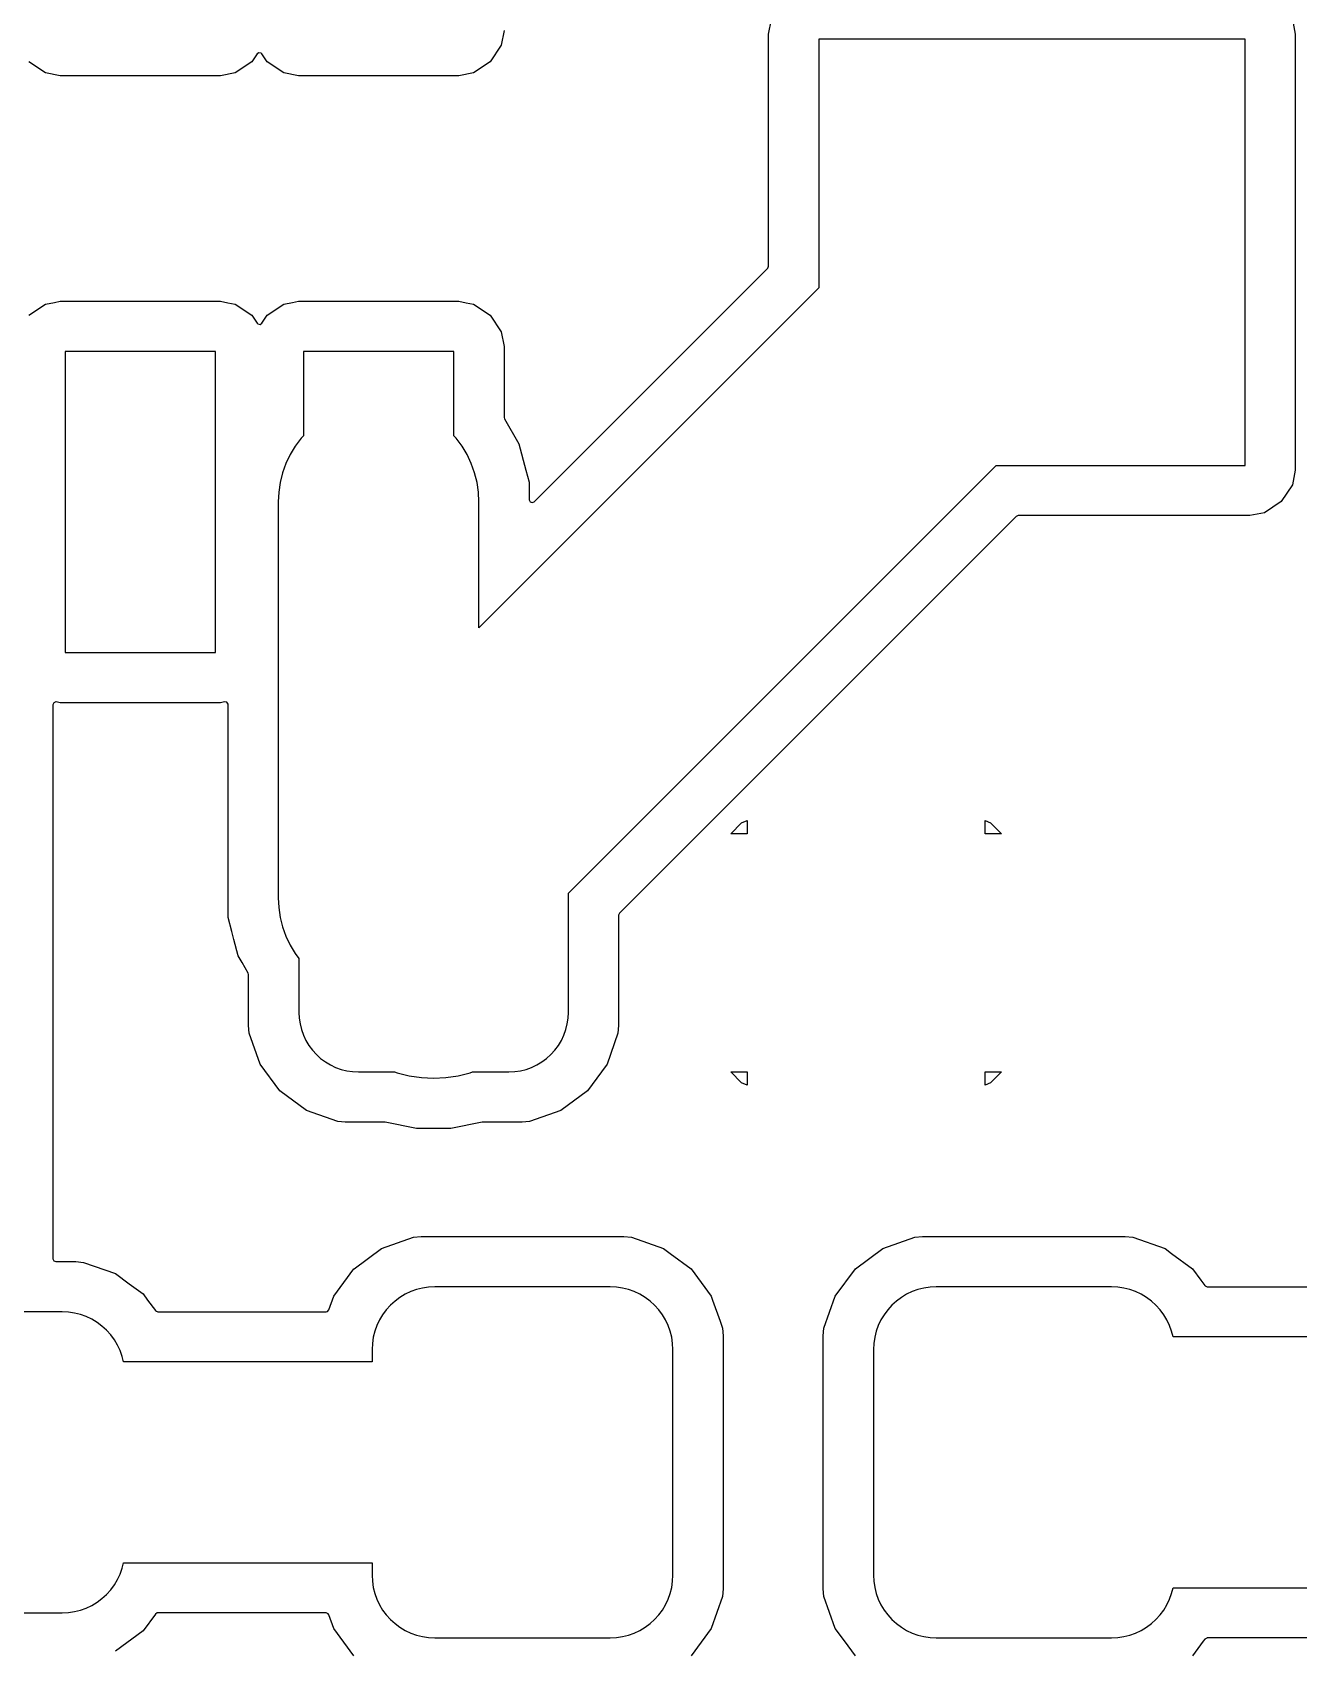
# Model space of a CAD drawing. Header units: metres. Extents: x 44.9 to 117.2, y -105.5 to -49.4.
# Drawn here: x 56.21 to 61.26, y -88.63 to -82.18 of the extents above; entities that cross this region are included whole.
import ezdxf

# ---------------------------------------------------------------- set-up
doc = ezdxf.new("R2010")
doc.units = ezdxf.units.M

msp = doc.modelspace()

# ---------------------------------------------------------------- linework, layer by layer
for points in [[(56.1974, -83.3094), (56.2638, -83.2651), (56.2638, -83.2651), (56.2638, -83.2651), (56.2638, -83.2651), (56.2638, -83.2651), (56.2638, -83.2651), (56.2638, -83.2651), (56.2638, -83.2651), (56.2638, -83.2651), (56.2638, -83.2651), (56.2638, -83.2651), (56.2638, -83.2651), (56.299, -83.2581), (56.3223, -83.2535), (56.3223, -83.2535), (56.3223, -83.2535), (56.3223, -83.2535), (56.3223, -83.2535), (56.3223, -83.2535), (56.9617, -83.2535), (56.9617, -83.2535), (56.9617, -83.2535), (56.9617, -83.2535), (56.9617, -83.2535), (56.9617, -83.2535), (56.9908, -83.2593), (57.0202, -83.2651), (57.0202, -83.2651), (57.0202, -83.2651), (57.0202, -83.2651), (57.0202, -83.2651), (57.0202, -83.2651), (57.0202, -83.2651), (57.0202, -83.2651), (57.0202, -83.2651), (57.0202, -83.2651), (57.0202, -83.2651), (57.0202, -83.2651), (57.0202, -83.2651), (57.0202, -83.2651), (57.0202, -83.2651), (57.0202, -83.2651), (57.0202, -83.2651), (57.0202, -83.2651), (57.0202, -83.2651), (57.0202, -83.2651), (57.0202, -83.2651), (57.0202, -83.2651), (57.0202, -83.2651), (57.0202, -83.2651), (57.0202, -83.2651), (57.0202, -83.2651), (57.0202, -83.2651), (57.0202, -83.2651), (57.0202, -83.2651), (57.0202, -83.2651), (57.0202, -83.2651), (57.0202, -83.2651), (57.0202, -83.2651), (57.0202, -83.2651), (57.0202, -83.2651), (57.0202, -83.2651), (57.0202, -83.2651), (57.0202, -83.2651), (57.0202, -83.2651), (57.0202, -83.2651), (57.0202, -83.2651), (57.0202, -83.2651), (57.0202, -83.2651), (57.0202, -83.2651), (57.0202, -83.2651), (57.0202, -83.2651), (57.0202, -83.2651), (57.0202, -83.2651), (57.0202, -83.2651), (57.0202, -83.2651), (57.0202, -83.2651), (57.0202, -83.2651), (57.0202, -83.2651), (57.0202, -83.2651), (57.0202, -83.2651), (57.0202, -83.2651), (57.0202, -83.2651), (57.0202, -83.2651), (57.0202, -83.2651), (57.0202, -83.2651), (57.0202, -83.2651), (57.0202, -83.2651), (57.0202, -83.2651), (57.0202, -83.2651), (57.0202, -83.2651), (57.0202, -83.2651), (57.0202, -83.2651), (57.0202, -83.2651), (57.0202, -83.2651), (57.0202, -83.2651), (57.0202, -83.2651), (57.0866, -83.3094), (57.0866, -83.3094), (57.0866, -83.3094), (57.0866, -83.3094), (57.0866, -83.3094), (57.0866, -83.3094), (57.0866, -83.3094), (57.0866, -83.3094), (57.0866, -83.3094), (57.0866, -83.3094), (57.0866, -83.3094), (57.0866, -83.3094), (57.1074, -83.3407), (57.1106, -83.3439), (57.1192, -83.3456), (57.1266, -83.3407), (57.1474, -83.3094), (57.1474, -83.3094), (57.1474, -83.3094), (57.1474, -83.3094), (57.1474, -83.3094), (57.1474, -83.3094), (57.1474, -83.3094), (57.1474, -83.3094), (57.1474, -83.3094), (57.1474, -83.3094), (57.1474, -83.3094), (57.1474, -83.3094), (57.2138, -83.2651), (57.2138, -83.2651), (57.2138, -83.2651), (57.2138, -83.2651), (57.2138, -83.2651), (57.2138, -83.2651), (57.2138, -83.2651), (57.2138, -83.2651), (57.2138, -83.2651), (57.2138, -83.2651), (57.2138, -83.2651), (57.2138, -83.2651), (57.249, -83.2581), (57.2723, -83.2535), (57.2723, -83.2535), (57.2723, -83.2535), (57.2723, -83.2535), (57.2723, -83.2535), (57.2723, -83.2535), (57.9117, -83.2535), (57.9117, -83.2535), (57.9117, -83.2535), (57.9117, -83.2535), (57.9117, -83.2535), (57.9117, -83.2535), (57.9408, -83.2593), (57.9702, -83.2651), (57.9702, -83.2651), (57.9702, -83.2651), (57.9702, -83.2651), (57.9702, -83.2651), (57.9702, -83.2651), (57.9702, -83.2651), (57.9702, -83.2651), (57.9702, -83.2651), (57.9702, -83.2651), (57.9702, -83.2651), (57.9702, -83.2651), (57.9702, -83.2651), (57.9702, -83.2651), (57.9702, -83.2651), (57.9702, -83.2651), (57.9702, -83.2651), (57.9702, -83.2651), (57.9702, -83.2651), (57.9702, -83.2651), (57.9702, -83.2651), (57.9702, -83.2651), (57.9702, -83.2651), (57.9702, -83.2651), (57.9702, -83.2651), (57.9702, -83.2651), (57.9702, -83.2651), (57.9702, -83.2651), (57.9702, -83.2651), (57.9702, -83.2651), (57.9702, -83.2651), (57.9702, -83.2651), (57.9702, -83.2651), (57.9702, -83.2651), (57.9702, -83.2651), (57.9702, -83.2651), (57.9702, -83.2651), (57.9702, -83.2651), (57.9702, -83.2651), (57.9702, -83.2651), (57.9702, -83.2651), (57.9702, -83.2651), (57.9702, -83.2651), (57.9702, -83.2651), (57.9702, -83.2651), (57.9702, -83.2651), (57.9702, -83.2651), (57.9702, -83.2651), (57.9702, -83.2651), (57.9702, -83.2651), (57.9702, -83.2651), (57.9702, -83.2651), (57.9702, -83.2651), (57.9702, -83.2651), (57.9702, -83.2651), (57.9702, -83.2651), (57.9702, -83.2651), (57.9702, -83.2651), (57.9702, -83.2651), (57.9702, -83.2651), (57.9702, -83.2651), (57.9702, -83.2651), (57.9702, -83.2651), (57.9702, -83.2651), (57.9702, -83.2651), (57.9702, -83.2651), (57.9702, -83.2651), (57.9702, -83.2651), (57.9702, -83.2651), (57.9702, -83.2651), (57.9702, -83.2651), (58.0366, -83.3094), (58.0366, -83.3094), (58.0366, -83.3094), (58.0366, -83.3094), (58.0366, -83.3094), (58.0366, -83.3094), (58.0366, -83.3094), (58.0366, -83.3094), (58.0366, -83.3094), (58.0366, -83.3094), (58.0366, -83.3094), (58.0366, -83.3094), (58.0809, -83.3758), (58.0809, -83.3758), (58.0809, -83.3758), (58.0809, -83.3758), (58.0809, -83.3758), (58.0809, -83.3758), (58.0809, -83.3758), (58.0809, -83.3758), (58.0809, -83.3758), (58.0809, -83.3758), (58.0925, -83.4343), (58.0925, -83.4343), (58.0925, -83.4343), (58.0925, -83.4343), (58.0925, -83.4343), (58.0925, -83.4343), (58.0925, -83.7168), (58.094, -83.7226), (58.1516, -83.8222), (58.1516, -83.8222), (58.1516, -83.8222), (58.1516, -83.8222), (58.1516, -83.8222), (58.1516, -83.8222), (58.1516, -83.8222), (58.1516, -83.8222), (58.1799, -83.9277), (58.1925, -83.9749), (58.1925, -83.9749), (58.1925, -83.9749), (58.1925, -83.9749), (58.1925, -83.9749), (58.1925, -83.9749), (58.1925, -83.9749), (58.1925, -83.9749), (58.1925, -84.0451), (58.1959, -84.0532), (58.204, -84.0566), (58.2121, -84.0532), (59.1441, -83.1212), (59.1475, -83.1131), (59.1475, -82.1883), (59.1475, -82.1883), (59.1475, -82.1883), (59.1475, -82.1883), (59.1475, -82.1883), (59.1475, -82.1883), (59.1591, -82.1298)], [(58.0925, -82.1737), (58.0809, -82.2322), (58.0809, -82.2322), (58.0809, -82.2322), (58.0809, -82.2322), (58.0809, -82.2322), (58.0809, -82.2322), (58.0809, -82.2322), (58.0809, -82.2322), (58.0809, -82.2322), (58.0809, -82.2322), (58.0366, -82.2986), (58.0366, -82.2986), (58.0366, -82.2986), (58.0366, -82.2986), (58.0366, -82.2986), (58.0366, -82.2986), (58.0366, -82.2986), (58.0366, -82.2986), (58.0366, -82.2986), (58.0366, -82.2986), (57.9702, -82.3429), (57.9702, -82.3429), (57.9702, -82.3429), (57.9702, -82.3429), (57.9702, -82.3429), (57.9702, -82.3429), (57.9702, -82.3429), (57.9702, -82.3429), (57.9702, -82.3429), (57.9702, -82.3429), (57.9117, -82.3545), (57.9117, -82.3545), (57.9117, -82.3545), (57.9117, -82.3545), (57.9117, -82.3545), (57.9117, -82.3545), (57.2723, -82.3545), (57.2723, -82.3545), (57.2723, -82.3545), (57.2723, -82.3545), (57.2723, -82.3545), (57.2723, -82.3545), (57.2138, -82.3429), (57.2138, -82.3429), (57.2138, -82.3429), (57.2138, -82.3429), (57.2138, -82.3429), (57.2138, -82.3429), (57.2138, -82.3429), (57.2138, -82.3429), (57.2138, -82.3429), (57.2138, -82.3429), (57.1474, -82.2986), (57.1474, -82.2986), (57.1474, -82.2986), (57.1474, -82.2986), (57.1474, -82.2986), (57.1474, -82.2986), (57.1474, -82.2986), (57.1474, -82.2986), (57.1474, -82.2986), (57.1474, -82.2986), (57.1474, -82.2986), (57.1474, -82.2986), (57.1319, -82.2753), (57.1266, -82.2673), (57.1234, -82.2641), (57.1148, -82.2624), (57.1074, -82.2673), (57.0866, -82.2986), (57.0866, -82.2986), (57.0866, -82.2986), (57.0866, -82.2986), (57.0866, -82.2986), (57.0866, -82.2986), (57.0866, -82.2986), (57.0866, -82.2986), (57.0866, -82.2986), (57.0866, -82.2986), (57.0202, -82.3429), (57.0202, -82.3429), (57.0202, -82.3429), (57.0202, -82.3429), (57.0202, -82.3429), (57.0202, -82.3429), (57.0202, -82.3429), (57.0202, -82.3429), (57.0202, -82.3429), (57.0202, -82.3429), (56.9617, -82.3545), (56.9617, -82.3545), (56.9617, -82.3545), (56.9617, -82.3545), (56.9617, -82.3545), (56.9617, -82.3545), (56.3223, -82.3545), (56.3223, -82.3545), (56.3223, -82.3545), (56.3223, -82.3545), (56.3223, -82.3545), (56.3223, -82.3545), (56.2638, -82.3429), (56.2638, -82.3429), (56.2638, -82.3429), (56.2638, -82.3429), (56.2638, -82.3429), (56.2638, -82.3429), (56.2638, -82.3429), (56.2638, -82.3429), (56.2638, -82.3429), (56.2638, -82.3429), (56.1974, -82.2986)], [(61.2369, -82.1298), (61.2485, -82.1883), (61.2485, -82.1883), (61.2485, -82.1883), (61.2485, -82.1883), (61.2485, -82.1883), (61.2485, -82.1883), (61.2485, -83.9277), (61.2485, -83.9277), (61.2485, -83.9277), (61.2485, -83.9277), (61.2485, -83.9277), (61.2485, -83.9277), (61.2369, -83.9862), (61.2369, -83.9862), (61.2369, -83.9862), (61.2369, -83.9862), (61.2369, -83.9862), (61.2369, -83.9862), (61.2369, -83.9862), (61.2369, -83.9862), (61.2369, -83.9862), (61.2369, -83.9862), (61.1926, -84.0526), (61.1926, -84.0526), (61.1926, -84.0526), (61.1926, -84.0526), (61.1926, -84.0526), (61.1926, -84.0526), (61.1926, -84.0526), (61.1926, -84.0526), (61.1926, -84.0526), (61.1926, -84.0526), (61.1262, -84.0969), (61.1262, -84.0969), (61.1262, -84.0969), (61.1262, -84.0969), (61.1262, -84.0969), (61.1262, -84.0969), (61.1262, -84.0969), (61.1262, -84.0969), (61.1262, -84.0969), (61.1262, -84.0969), (61.0677, -84.1085), (61.0677, -84.1085), (61.0677, -84.1085), (61.0677, -84.1085), (61.0677, -84.1085), (61.0677, -84.1085), (60.1429, -84.1085), (60.1348, -84.1119), (58.8697, -85.377), (58.5529, -85.6938), (58.5495, -85.7019), (58.5495, -86.1423), (58.5495, -86.1423), (58.5495, -86.1423), (58.5495, -86.1423), (58.5467, -86.1718), (58.5467, -86.1718), (58.5467, -86.1718), (58.5467, -86.1718), (58.5467, -86.1718), (58.5467, -86.1718), (58.5031, -86.2965), (58.5031, -86.2965), (58.5031, -86.2965), (58.5031, -86.2965), (58.5031, -86.2965), (58.5031, -86.2965), (58.5031, -86.2965), (58.5031, -86.2965), (58.4806, -86.327), (58.4247, -86.4027), (58.4247, -86.4027), (58.4247, -86.4027), (58.4247, -86.4027), (58.4247, -86.4027), (58.4247, -86.4027), (58.4247, -86.4027), (58.4247, -86.4027), (58.3185, -86.4811), (58.3185, -86.4811), (58.3185, -86.4811), (58.3185, -86.4811), (58.3185, -86.4811), (58.3185, -86.4811), (58.3185, -86.4811), (58.3185, -86.4811), (58.1938, -86.5247), (58.1938, -86.5247), (58.1938, -86.5247), (58.1938, -86.5247), (58.1938, -86.5247), (58.1938, -86.5247), (58.1643, -86.5275), (58.1643, -86.5275), (58.1643, -86.5275), (58.1643, -86.5275), (58.0073, -86.5275), (58.0051, -86.5277), (57.8805, -86.5525), (57.8805, -86.5525), (57.8805, -86.5525), (57.8805, -86.5525), (57.8805, -86.5525), (57.8805, -86.5525), (57.7425, -86.5525), (57.7425, -86.5525), (57.7425, -86.5525), (57.7425, -86.5525), (57.7425, -86.5525), (57.7425, -86.5525), (57.6179, -86.5277), (57.6157, -86.5275), (57.4587, -86.5275), (57.4587, -86.5275), (57.4587, -86.5275), (57.4587, -86.5275), (57.4292, -86.5247), (57.4292, -86.5247), (57.4292, -86.5247), (57.4292, -86.5247), (57.4292, -86.5247), (57.4292, -86.5247), (57.3045, -86.4811), (57.3045, -86.4811), (57.3045, -86.4811), (57.3045, -86.4811), (57.3045, -86.4811), (57.3045, -86.4811), (57.3045, -86.4811), (57.3045, -86.4811), (57.1983, -86.4027), (57.1983, -86.4027), (57.1983, -86.4027), (57.1983, -86.4027), (57.1983, -86.4027), (57.1983, -86.4027), (57.1983, -86.4027), (57.1983, -86.4027), (57.1199, -86.2965), (57.1199, -86.2965), (57.1199, -86.2965), (57.1199, -86.2965), (57.1199, -86.2965), (57.1199, -86.2965), (57.1199, -86.2965), (57.1199, -86.2965), (57.0763, -86.1718), (57.0763, -86.1718), (57.0763, -86.1718), (57.0763, -86.1718), (57.0763, -86.1718), (57.0763, -86.1718), (57.0735, -86.1423), (57.0735, -86.1423), (57.0735, -86.1423), (57.0735, -86.1423), (57.0735, -85.9385), (57.072, -85.9328), (57.0479, -85.891), (57.0324, -85.8643), (57.0324, -85.8643), (57.0324, -85.8643), (57.0324, -85.8643), (57.0324, -85.8643), (57.0324, -85.8643), (57.0324, -85.8643), (57.0324, -85.8643), (57.0149, -85.799), (57.0065, -85.7675), (56.9915, -85.7116), (56.9915, -85.7116), (56.9915, -85.7116), (56.9915, -85.7116), (56.9915, -85.7116), (56.9915, -85.7116), (56.9915, -85.7116), (56.9915, -85.7116), (56.9915, -85.5527), (56.9915, -85.5527), (56.9915, -85.5527), (56.9915, -85.5527), (56.9915, -85.5527), (56.9915, -84.8626), (56.9913, -84.8604), (56.9864, -84.853), (56.9778, -84.8513), (56.9617, -84.8545), (56.9617, -84.8545), (56.9617, -84.8545), (56.9617, -84.8545), (56.9617, -84.8545), (56.9617, -84.8545), (56.3223, -84.8545), (56.3223, -84.8545), (56.3223, -84.8545), (56.3223, -84.8545), (56.3223, -84.8545), (56.3223, -84.8545), (56.3062, -84.8513), (56.304, -84.8511), (56.2959, -84.8545), (56.2925, -84.8626), (56.2925, -87.072), (56.2959, -87.0801), (56.304, -87.0835), (56.3843, -87.0835), (56.3843, -87.0835), (56.3843, -87.0835), (56.3843, -87.0835), (56.4147, -87.0864), (56.4147, -87.0864), (56.4147, -87.0864), (56.4147, -87.0864), (56.4147, -87.0864), (56.4147, -87.0864), (56.5429, -87.1312), (56.5429, -87.1312), (56.5429, -87.1312), (56.5429, -87.1312), (56.5429, -87.1312), (56.5429, -87.1312), (56.5429, -87.1312), (56.5429, -87.1312), (56.5429, -87.1312), (56.5429, -87.1312), (56.5429, -87.1312), (56.5429, -87.1312), (56.5429, -87.1312), (56.5975, -87.1715), (56.6522, -87.2118), (56.6522, -87.2118), (56.6522, -87.2118), (56.6522, -87.2118), (56.6522, -87.2118), (56.6522, -87.2118), (56.6522, -87.2118), (56.6522, -87.2118), (56.6707, -87.237), (56.7016, -87.2788), (56.7016, -87.2788), (56.7027, -87.2801), (56.7108, -87.2835), (57.3832, -87.2835), (57.3882, -87.2824), (57.3941, -87.2758), (57.4132, -87.2211), (57.4132, -87.2211), (57.4132, -87.2211), (57.4132, -87.2211), (57.4132, -87.2211), (57.4132, -87.2211), (57.4132, -87.2211), (57.4132, -87.2211), (57.4938, -87.1119), (57.4938, -87.1119), (57.4938, -87.1119), (57.4938, -87.1119), (57.4938, -87.1119), (57.4938, -87.1119), (57.4939, -87.1119), (57.4939, -87.1119), (57.4939, -87.1119), (57.4939, -87.1119), (57.4939, -87.1119), (57.4939, -87.1119), (57.6031, -87.0312), (57.6031, -87.0312), (57.6031, -87.0312), (57.6031, -87.0312), (57.6031, -87.0312), (57.6031, -87.0312), (57.6031, -87.0312), (57.6031, -87.0312), (57.6031, -87.0312), (57.6031, -87.0312), (57.6031, -87.0312), (57.6031, -87.0312), (57.6031, -87.0312), (57.7313, -86.9864), (57.7313, -86.9864), (57.7313, -86.9864), (57.7313, -86.9864), (57.7313, -86.9864), (57.7313, -86.9864), (57.7617, -86.9835), (57.7617, -86.9835), (57.7617, -86.9835), (57.7617, -86.9835), (58.5703, -86.9835), (58.5703, -86.9835), (58.5703, -86.9835), (58.5703, -86.9835), (58.6007, -86.9864), (58.6007, -86.9864), (58.6007, -86.9864), (58.6007, -86.9864), (58.6007, -86.9864), (58.6007, -86.9864), (58.7289, -87.0312), (58.7289, -87.0312), (58.7289, -87.0312), (58.7289, -87.0312), (58.7289, -87.0312), (58.7289, -87.0312), (58.7289, -87.0312), (58.7289, -87.0312), (58.7289, -87.0312), (58.7289, -87.0312), (58.7289, -87.0312), (58.7289, -87.0312), (58.7289, -87.0312), (58.7551, -87.0505), (58.8382, -87.1119), (58.8382, -87.1119), (58.8382, -87.1119), (58.8382, -87.1119), (58.8382, -87.1119), (58.8382, -87.1119), (58.8382, -87.1119), (58.8382, -87.1119), (58.9188, -87.2211), (58.9188, -87.2211), (58.9188, -87.2211), (58.9188, -87.2211), (58.9188, -87.2211), (58.9188, -87.2211), (58.9188, -87.2211), (58.9188, -87.2211), (58.9244, -87.237), (58.9538, -87.3211), (58.9636, -87.3493), (58.9636, -87.3493), (58.9636, -87.3493), (58.9636, -87.3493), (58.9636, -87.3493), (58.9636, -87.3493), (58.9665, -87.3797), (58.9665, -87.3797), (58.9665, -87.3797), (58.9665, -87.3797), (58.9665, -87.3797), (58.9665, -87.3797), (58.9665, -87.3797), (58.9665, -88.3883), (58.9665, -88.3883), (58.9665, -88.3883), (58.9665, -88.3883), (58.9636, -88.4187), (58.9636, -88.4187), (58.9636, -88.4187), (58.9636, -88.4187), (58.9636, -88.4187), (58.9636, -88.4187), (58.9188, -88.5469), (58.9188, -88.5469), (58.9188, -88.5469), (58.9188, -88.5469), (58.9188, -88.5469), (58.9188, -88.5469), (58.9188, -88.5469), (58.9188, -88.5469), (58.8382, -88.6562)], [(57.1918, -85.6325), (57.1937, -85.6717), (57.1995, -85.7106), (57.209, -85.7487), (57.2223, -85.7856), (57.2391, -85.8212), (57.2592, -85.8548), (57.274, -85.8747), (57.274, -85.8747), (57.274, -85.8747), (57.274, -85.8747), (57.274, -85.8747), (57.274, -85.8747), (57.274, -85.8747), (57.274, -85.8747), (57.274, -85.8747), (57.274, -85.8747), (57.274, -85.8747), (57.274, -85.8747), (57.274, -85.8747), (57.274, -85.8747), (57.274, -86.0895), (57.2751, -86.1128), (57.2786, -86.1358), (57.2842, -86.1584), (57.2921, -86.1804), (57.302, -86.2015), (57.314, -86.2214), (57.3279, -86.2402), (57.3436, -86.2574), (57.3608, -86.2731), (57.3796, -86.287), (57.3995, -86.299), (57.4206, -86.3089), (57.4426, -86.3168), (57.4426, -86.3168), (57.4652, -86.3224), (57.4882, -86.3259), (57.5115, -86.327), (57.6559, -86.327), (57.6559, -86.327), (57.6559, -86.327), (57.6559, -86.327), (57.6559, -86.327), (57.6559, -86.327), (57.6559, -86.327), (57.6559, -86.327), (57.6663, -86.3307), (57.6663, -86.3307), (57.7139, -86.3426), (57.7625, -86.3498), (57.8115, -86.3523), (57.8605, -86.3498), (57.9091, -86.3426), (57.9567, -86.3307), (57.9671, -86.327), (57.9671, -86.327), (57.9671, -86.327), (57.9671, -86.327), (57.9671, -86.327), (57.9671, -86.327), (57.9671, -86.327), (57.9671, -86.327), (58.1115, -86.327), (58.1348, -86.3259), (58.1578, -86.3224), (58.1804, -86.3168), (58.2024, -86.3089), (58.2235, -86.299), (58.2434, -86.287), (58.2622, -86.2731), (58.2794, -86.2574), (58.2951, -86.2402), (58.309, -86.2214), (58.321, -86.2015), (58.3309, -86.1804), (58.3388, -86.1584), (58.3388, -86.1584), (58.3444, -86.1358), (58.3479, -86.1128), (58.349, -86.0895), (58.349, -85.6145), (58.349, -85.6145), (58.349, -85.6145), (58.349, -85.6145), (58.349, -85.6145), (58.349, -85.6145), (58.349, -85.6145), (58.349, -85.6145), (58.349, -85.6145), (58.349, -85.6145), (58.349, -85.6145), (58.349, -85.6145), (58.349, -85.6145), (58.349, -85.6145), (58.349, -85.6145), (58.349, -85.6145), (58.349, -85.6145), (58.349, -85.6145), (58.349, -85.6145), (58.349, -85.6145), (58.349, -85.6145), (60.0555, -83.908), (60.0555, -83.908), (60.0555, -83.908), (60.0555, -83.908), (60.0555, -83.908), (60.0555, -83.908), (60.0555, -83.908), (60.0555, -83.908), (60.0555, -83.908), (60.0555, -83.908), (60.0555, -83.908), (60.0555, -83.908), (60.0555, -83.908), (60.0555, -83.908), (60.0555, -83.908), (60.0555, -83.908), (60.0555, -83.908), (60.0555, -83.908), (61.048, -83.908), (61.048, -82.208), (59.348, -82.208), (59.348, -83.2005), (59.348, -83.2005), (59.348, -83.2005), (59.348, -83.2005), (59.348, -83.2005), (59.348, -83.2005), (59.348, -83.2005), (59.348, -83.2005), (59.348, -83.2005), (59.348, -83.2005), (59.348, -83.2005), (59.348, -83.2005), (59.348, -83.2005), (59.348, -83.2005), (59.348, -83.2005), (59.348, -83.2005), (59.348, -83.2005), (59.348, -83.2005), (57.9922, -84.5563), (57.9922, -84.5563), (57.9922, -84.5563), (57.9922, -84.5563), (57.9922, -84.5563), (57.9922, -84.5563), (57.9922, -84.5563), (57.9922, -84.5563), (57.9922, -84.5563), (57.9922, -84.5563), (57.9922, -84.5563), (57.9922, -84.5563), (57.9922, -84.5563), (57.9922, -84.5563), (57.9922, -84.5563), (57.9922, -84.5563), (57.9922, -84.5563), (57.9922, -84.5563), (57.9922, -84.5563), (57.9922, -84.5563), (57.9922, -84.5563), (57.9922, -84.5563), (57.9922, -84.5563), (57.9922, -84.5563), (57.9922, -84.5563), (57.9922, -84.5563), (57.9922, -84.5563), (57.9922, -84.5563), (57.9922, -84.5563), (57.9922, -84.5563), (57.9922, -84.5563), (57.9922, -84.5563), (57.9922, -84.5563), (57.9922, -84.5563), (57.9922, -84.5563), (57.9922, -84.5563), (57.9922, -84.5563), (57.9922, -84.5563), (57.9922, -84.5563), (57.9922, -84.5563), (57.9922, -84.5563), (57.9922, -84.5563), (57.9922, -84.5563), (57.9922, -84.5563), (57.9922, -84.5563), (57.9922, -84.5563), (57.9922, -84.5563), (57.9922, -84.5563), (57.9922, -84.5563), (57.9922, -84.5563), (57.9922, -84.054), (57.9903, -84.0148), (57.9845, -83.9759), (57.975, -83.9378), (57.9617, -83.9009), (57.9449, -83.8653), (57.9248, -83.8317), (57.9014, -83.8001), (57.892, -83.7898), (57.892, -83.7898), (57.892, -83.7898), (57.892, -83.7898), (57.892, -83.7898), (57.892, -83.7898), (57.892, -83.7898), (57.892, -83.7898), (57.892, -83.7898), (57.892, -83.7898), (57.892, -83.7898), (57.892, -83.7898), (57.892, -83.7898), (57.892, -83.7898), (57.892, -83.7898), (57.892, -83.7898), (57.892, -83.7898), (57.892, -83.7898), (57.892, -83.454), (57.292, -83.454), (57.292, -83.7898), (57.292, -83.7898), (57.292, -83.7898), (57.292, -83.7898), (57.292, -83.7898), (57.292, -83.7898), (57.292, -83.7898), (57.292, -83.7898), (57.292, -83.7898), (57.292, -83.7898), (57.292, -83.7898), (57.292, -83.7898), (57.292, -83.7898), (57.292, -83.7898), (57.292, -83.7898), (57.292, -83.7898), (57.292, -83.7898), (57.292, -83.7898), (57.2826, -83.8001), (57.2592, -83.8317), (57.2391, -83.8653), (57.2223, -83.9009), (57.209, -83.9378), (57.209, -83.9378), (57.1995, -83.9759), (57.1937, -84.0148), (57.1918, -84.054), (57.1918, -85.6325)], [(56.342, -84.654), (56.942, -84.654), (56.942, -83.454), (56.342, -83.454), (56.342, -84.654)], [(58.9967, -85.377), (59.0399, -85.3338), (59.0399, -85.3338), (59.0399, -85.3338), (59.0399, -85.3338), (59.0399, -85.3338), (59.0399, -85.3338), (59.0399, -85.3338), (59.0399, -85.3338), (59.0399, -85.3338), (59.0399, -85.3338), (59.0615, -85.3237), (59.0615, -85.3237), (59.0615, -85.3237), (59.0615, -85.3237), (59.0615, -85.3237), (59.0615, -85.3237), (59.0615, -85.3237), (59.0615, -85.3237), (59.0615, -85.3237), (59.0615, -85.3237), (59.0615, -85.3237), (59.0615, -85.3237), (59.0615, -85.3237), (59.0615, -85.3237), (59.0615, -85.3237), (59.0615, -85.3237), (59.0615, -85.3237), (59.0615, -85.3237), (59.0615, -85.3237), (59.0615, -85.3237), (59.0615, -85.3237), (59.0615, -85.3237), (59.0615, -85.3237), (59.0615, -85.3237), (59.0615, -85.3237), (59.0615, -85.3237), (59.0615, -85.3237), (59.0615, -85.3237), (59.0615, -85.3237), (59.0615, -85.3237), (59.0615, -85.3237), (59.0615, -85.3237), (59.0615, -85.3237), (59.0615, -85.3237), (59.0615, -85.3237), (59.0615, -85.3237), (59.0615, -85.3237), (59.0615, -85.3237), (59.0615, -85.3237), (59.0615, -85.3237), (59.0615, -85.3237), (59.0615, -85.3237), (59.0615, -85.3237), (59.0615, -85.3237), (59.0615, -85.377), (59.0615, -85.377), (59.0615, -85.377), (59.0615, -85.377), (59.0615, -85.377), (59.0615, -85.377), (59.0615, -85.377), (59.0615, -85.377), (59.0615, -85.377), (59.0615, -85.377), (59.0615, -85.377), (59.0615, -85.377), (59.0615, -85.377), (59.0615, -85.377), (59.0615, -85.377), (59.0615, -85.377), (59.0615, -85.377), (59.0615, -85.377), (59.0615, -85.377), (59.0615, -85.377), (59.0615, -85.377), (59.0615, -85.377), (59.0615, -85.377), (59.0615, -85.377), (59.0615, -85.377), (59.0615, -85.377), (59.0615, -85.377), (59.0615, -85.377), (59.0615, -85.377), (59.0615, -85.377), (59.0615, -85.377), (59.0615, -85.377), (59.0615, -85.377), (59.0615, -85.377), (59.0615, -85.377), (59.0615, -85.377), (58.9967, -85.377), (58.9967, -85.377), (58.9967, -85.377), (58.9967, -85.377), (58.9967, -85.377), (58.9967, -85.377), (58.9967, -85.377), (58.9967, -85.377), (58.9967, -85.377), (58.9967, -85.377), (58.9967, -85.377), (58.9967, -85.377), (58.9967, -85.377), (58.9967, -85.377), (58.9967, -85.377), (58.9967, -85.377), (58.9967, -85.377), (58.9967, -85.377), (58.9967, -85.377), (58.9967, -85.377), (58.9967, -85.377), (58.9967, -85.377), (58.9967, -85.377), (58.9967, -85.377), (58.9967, -85.377), (58.9967, -85.377), (58.9967, -85.377), (58.9967, -85.377), (58.9967, -85.377), (58.9967, -85.377), (58.9967, -85.377), (58.9967, -85.377), (58.9967, -85.377), (58.9967, -85.377), (58.9967, -85.377), (58.9967, -85.377), (58.9967, -85.377), (58.9967, -85.377), (58.9967, -85.377), (58.9967, -85.377), (58.9967, -85.377), (58.9967, -85.377), (58.9967, -85.377), (58.9967, -85.377), (58.9967, -85.377), (58.9967, -85.377), (58.9967, -85.377), (58.9967, -85.377), (58.9967, -85.377), (58.9967, -85.377)], [(60.0115, -85.377), (60.0115, -85.3237), (60.0115, -85.3237), (60.0115, -85.3237), (60.0115, -85.3237), (60.0115, -85.3237), (60.0115, -85.3237), (60.0115, -85.3237), (60.0115, -85.3237), (60.0115, -85.3237), (60.0115, -85.3237), (60.0115, -85.3237), (60.0115, -85.3237), (60.0115, -85.3237), (60.0115, -85.3237), (60.0115, -85.3237), (60.0115, -85.3237), (60.0115, -85.3237), (60.0115, -85.3237), (60.0115, -85.3237), (60.0115, -85.3237), (60.0115, -85.3237), (60.0115, -85.3237), (60.0115, -85.3237), (60.0115, -85.3237), (60.0115, -85.3237), (60.0115, -85.3237), (60.0115, -85.3237), (60.0115, -85.3237), (60.0115, -85.3237), (60.0115, -85.3237), (60.0115, -85.3237), (60.0115, -85.3237), (60.0115, -85.3237), (60.0115, -85.3237), (60.0115, -85.3237), (60.0115, -85.3237), (60.0115, -85.3237), (60.0115, -85.3237), (60.0115, -85.3237), (60.0115, -85.3237), (60.0115, -85.3237), (60.0115, -85.3237), (60.0331, -85.3338), (60.0331, -85.3338), (60.0331, -85.3338), (60.0331, -85.3338), (60.0331, -85.3338), (60.0331, -85.3338), (60.0331, -85.3338), (60.0331, -85.3338), (60.0331, -85.3338), (60.0331, -85.3338), (60.0763, -85.377), (60.0763, -85.377), (60.0763, -85.377), (60.0763, -85.377), (60.0763, -85.377), (60.0763, -85.377), (60.0763, -85.377), (60.0763, -85.377), (60.0763, -85.377), (60.0763, -85.377), (60.0763, -85.377), (60.0763, -85.377), (60.0763, -85.377), (60.0763, -85.377), (60.0763, -85.377), (60.0763, -85.377), (60.0763, -85.377), (60.0763, -85.377), (60.0763, -85.377), (60.0763, -85.377), (60.0763, -85.377), (60.0763, -85.377), (60.0763, -85.377), (60.0763, -85.377), (60.0763, -85.377), (60.0763, -85.377), (60.0763, -85.377), (60.0763, -85.377), (60.0763, -85.377), (60.0763, -85.377), (60.0763, -85.377), (60.0763, -85.377), (60.0763, -85.377), (60.0763, -85.377), (60.0763, -85.377), (60.0763, -85.377), (60.0763, -85.377), (60.0763, -85.377), (60.0763, -85.377), (60.0763, -85.377), (60.0763, -85.377), (60.0763, -85.377), (60.0763, -85.377), (60.0763, -85.377), (60.0763, -85.377), (60.0763, -85.377), (60.0763, -85.377), (60.0763, -85.377), (60.0763, -85.377), (60.0763, -85.377), (60.0115, -85.377), (60.0115, -85.377), (60.0115, -85.377), (60.0115, -85.377), (60.0115, -85.377), (60.0115, -85.377), (60.0115, -85.377), (60.0115, -85.377), (60.0115, -85.377), (60.0115, -85.377), (60.0115, -85.377), (60.0115, -85.377), (60.0115, -85.377), (60.0115, -85.377), (60.0115, -85.377), (60.0115, -85.377), (60.0115, -85.377), (60.0115, -85.377), (60.0115, -85.377), (60.0115, -85.377), (60.0115, -85.377), (60.0115, -85.377), (60.0115, -85.377), (60.0115, -85.377), (60.0115, -85.377), (60.0115, -85.377), (60.0115, -85.377), (60.0115, -85.377), (60.0115, -85.377), (60.0115, -85.377), (60.0115, -85.377), (60.0115, -85.377), (60.0115, -85.377), (60.0115, -85.377), (60.0115, -85.377), (60.0115, -85.377)], [(58.9967, -86.327), (59.0615, -86.327), (59.0615, -86.327), (59.0615, -86.327), (59.0615, -86.327), (59.0615, -86.327), (59.0615, -86.327), (59.0615, -86.327), (59.0615, -86.327), (59.0615, -86.327), (59.0615, -86.327), (59.0615, -86.327), (59.0615, -86.327), (59.0615, -86.327), (59.0615, -86.327), (59.0615, -86.327), (59.0615, -86.327), (59.0615, -86.327), (59.0615, -86.327), (59.0615, -86.327), (59.0615, -86.327), (59.0615, -86.327), (59.0615, -86.327), (59.0615, -86.327), (59.0615, -86.327), (59.0615, -86.327), (59.0615, -86.327), (59.0615, -86.327), (59.0615, -86.327), (59.0615, -86.327), (59.0615, -86.327), (59.0615, -86.327), (59.0615, -86.327), (59.0615, -86.327), (59.0615, -86.327), (59.0615, -86.327), (59.0615, -86.327), (59.0615, -86.3803), (59.0615, -86.3803), (59.0615, -86.3803), (59.0615, -86.3803), (59.0615, -86.3803), (59.0615, -86.3803), (59.0615, -86.3803), (59.0615, -86.3803), (59.0615, -86.3803), (59.0615, -86.3803), (59.0615, -86.3803), (59.0615, -86.3803), (59.0615, -86.3803), (59.0615, -86.3803), (59.0615, -86.3803), (59.0615, -86.3803), (59.0615, -86.3803), (59.0615, -86.3803), (59.0615, -86.3803), (59.0615, -86.3803), (59.0615, -86.3803), (59.0615, -86.3803), (59.0615, -86.3803), (59.0615, -86.3803), (59.0615, -86.3803), (59.0615, -86.3803), (59.0615, -86.3803), (59.0615, -86.3803), (59.0615, -86.3803), (59.0615, -86.3803), (59.0615, -86.3803), (59.0615, -86.3803), (59.0615, -86.3803), (59.0615, -86.3803), (59.0615, -86.3803), (59.0615, -86.3803), (59.0615, -86.3803), (59.0615, -86.3803), (59.0615, -86.3803), (59.0615, -86.3803), (59.0615, -86.3803), (59.0615, -86.3803), (59.0399, -86.3702), (59.0399, -86.3702), (59.0399, -86.3702), (59.0399, -86.3702), (59.0399, -86.3702), (59.0399, -86.3702), (59.0399, -86.3702), (59.0399, -86.3702), (59.0399, -86.3702), (59.0399, -86.3702), (58.9967, -86.327), (58.9967, -86.327), (58.9967, -86.327), (58.9967, -86.327), (58.9967, -86.327), (58.9967, -86.327), (58.9967, -86.327), (58.9967, -86.327), (58.9967, -86.327), (58.9967, -86.327), (58.9967, -86.327), (58.9967, -86.327), (58.9967, -86.327), (58.9967, -86.327), (58.9967, -86.327), (58.9967, -86.327), (58.9967, -86.327), (58.9967, -86.327), (58.9967, -86.327), (58.9967, -86.327), (58.9967, -86.327), (58.9967, -86.327), (58.9967, -86.327), (58.9967, -86.327), (58.9967, -86.327), (58.9967, -86.327), (58.9967, -86.327), (58.9967, -86.327), (58.9967, -86.327), (58.9967, -86.327), (58.9967, -86.327), (58.9967, -86.327), (58.9967, -86.327), (58.9967, -86.327), (58.9967, -86.327), (58.9967, -86.327), (58.9967, -86.327), (58.9967, -86.327), (58.9967, -86.327), (58.9967, -86.327), (58.9967, -86.327), (58.9967, -86.327), (58.9967, -86.327), (58.9967, -86.327), (58.9967, -86.327), (58.9967, -86.327), (58.9967, -86.327), (58.9967, -86.327), (58.9967, -86.327), (58.9967, -86.327)], [(60.0115, -86.327), (60.0115, -86.327), (60.0115, -86.327), (60.0115, -86.327), (60.0115, -86.327), (60.0115, -86.327), (60.0115, -86.327), (60.0115, -86.327), (60.0115, -86.327), (60.0115, -86.327), (60.0115, -86.327), (60.0115, -86.327), (60.0115, -86.327), (60.0115, -86.327), (60.0115, -86.327), (60.0115, -86.327), (60.0115, -86.327), (60.0115, -86.327), (60.0115, -86.327), (60.0763, -86.327), (60.0763, -86.327), (60.0763, -86.327), (60.0763, -86.327), (60.0763, -86.327), (60.0763, -86.327), (60.0763, -86.327), (60.0763, -86.327), (60.0763, -86.327), (60.0763, -86.327), (60.0763, -86.327), (60.0763, -86.327), (60.0763, -86.327), (60.0763, -86.327), (60.0763, -86.327), (60.0763, -86.327), (60.0763, -86.327), (60.0763, -86.327), (60.0763, -86.327), (60.0763, -86.327), (60.0763, -86.327), (60.0763, -86.327), (60.0763, -86.327), (60.0763, -86.327), (60.0763, -86.327), (60.0763, -86.327), (60.0763, -86.327), (60.0763, -86.327), (60.0763, -86.327), (60.0763, -86.327), (60.0763, -86.327), (60.0763, -86.327), (60.0763, -86.327), (60.0763, -86.327), (60.0763, -86.327), (60.0763, -86.327), (60.0763, -86.327), (60.0763, -86.327), (60.0763, -86.327), (60.0763, -86.327), (60.0763, -86.327), (60.0763, -86.327), (60.0763, -86.327), (60.0763, -86.327), (60.0763, -86.327), (60.0763, -86.327), (60.0763, -86.327), (60.0763, -86.327), (60.0763, -86.327), (60.0763, -86.327), (60.0331, -86.3702), (60.0331, -86.3702), (60.0331, -86.3702), (60.0331, -86.3702), (60.0331, -86.3702), (60.0331, -86.3702), (60.0331, -86.3702), (60.0331, -86.3702), (60.0331, -86.3702), (60.0331, -86.3702), (60.0115, -86.3803), (60.0115, -86.3803), (60.0115, -86.3803), (60.0115, -86.3803), (60.0115, -86.3803), (60.0115, -86.3803), (60.0115, -86.3803), (60.0115, -86.3803), (60.0115, -86.3803), (60.0115, -86.3803), (60.0115, -86.3803), (60.0115, -86.3803), (60.0115, -86.3803), (60.0115, -86.3803), (60.0115, -86.3803), (60.0115, -86.3803), (60.0115, -86.3803), (60.0115, -86.3803), (60.0115, -86.3803), (60.0115, -86.3803), (60.0115, -86.3803), (60.0115, -86.3803), (60.0115, -86.3803), (60.0115, -86.3803), (60.0115, -86.3803), (60.0115, -86.3803), (60.0115, -86.3803), (60.0115, -86.3803), (60.0115, -86.3803), (60.0115, -86.3803), (60.0115, -86.3803), (60.0115, -86.3803), (60.0115, -86.3803), (60.0115, -86.3803), (60.0115, -86.3803), (60.0115, -86.3803), (60.0115, -86.3803), (60.0115, -86.3803), (60.0115, -86.3803), (60.0115, -86.3803), (60.0115, -86.3803), (60.0115, -86.3803), (60.0115, -86.327), (60.0115, -86.327), (60.0115, -86.327), (60.0115, -86.327), (60.0115, -86.327), (60.0115, -86.327), (60.0115, -86.327), (60.0115, -86.327), (60.0115, -86.327), (60.0115, -86.327), (60.0115, -86.327), (60.0115, -86.327), (60.0115, -86.327), (60.0115, -86.327), (60.0115, -86.327), (60.0115, -86.327), (60.0115, -86.327), (60.0115, -86.327)], [(59.3655, -87.3797), (59.3684, -87.3493), (59.3684, -87.3493), (59.3684, -87.3493), (59.3684, -87.3493), (59.3684, -87.3493), (59.3684, -87.3493), (59.4132, -87.2211), (59.4132, -87.2211), (59.4132, -87.2211), (59.4132, -87.2211), (59.4132, -87.2211), (59.4132, -87.2211), (59.4132, -87.2211), (59.4132, -87.2211), (59.4132, -87.2211), (59.4132, -87.2211), (59.4132, -87.2211), (59.4132, -87.2211), (59.4132, -87.2211), (59.4938, -87.1119), (59.4938, -87.1119), (59.4938, -87.1119), (59.4938, -87.1119), (59.4938, -87.1119), (59.4938, -87.1119), (59.4939, -87.1119), (59.4939, -87.1119), (59.4939, -87.1119), (59.4939, -87.1119), (59.4939, -87.1119), (59.4939, -87.1119), (59.6031, -87.0312), (59.6031, -87.0312), (59.6031, -87.0312), (59.6031, -87.0312), (59.6031, -87.0312), (59.6031, -87.0312), (59.6031, -87.0312), (59.6031, -87.0312), (59.6031, -87.0312), (59.6031, -87.0312), (59.6031, -87.0312), (59.6031, -87.0312), (59.6031, -87.0312), (59.7313, -86.9864), (59.7313, -86.9864), (59.7313, -86.9864), (59.7313, -86.9864), (59.7313, -86.9864), (59.7313, -86.9864), (59.7617, -86.9835), (59.7617, -86.9835), (59.7617, -86.9835), (59.7617, -86.9835), (60.5703, -86.9835), (60.5703, -86.9835), (60.5703, -86.9835), (60.5703, -86.9835), (60.6007, -86.9864), (60.6007, -86.9864), (60.6007, -86.9864), (60.6007, -86.9864), (60.6007, -86.9864), (60.6007, -86.9864), (60.7289, -87.0312), (60.7289, -87.0312), (60.7289, -87.0312), (60.7289, -87.0312), (60.7289, -87.0312), (60.7289, -87.0312), (60.7289, -87.0312), (60.7289, -87.0312), (60.7289, -87.0312), (60.7289, -87.0312), (60.7289, -87.0312), (60.7289, -87.0312), (60.7289, -87.0312), (60.7551, -87.0505), (60.8382, -87.1119), (60.8382, -87.1119), (60.8382, -87.1119), (60.8382, -87.1119), (60.8382, -87.1119), (60.8382, -87.1119), (60.8382, -87.1119), (60.8382, -87.1119), (60.8717, -87.1574), (60.8876, -87.1788), (60.8876, -87.1788), (60.8887, -87.1801), (60.8968, -87.1835), (61.4708, -87.1835)], [(55.43, -88.484), (56.33, -88.484), (56.3545, -88.4828), (56.3788, -88.4792), (56.4026, -88.4732), (56.4257, -88.465), (56.4478, -88.4545), (56.4689, -88.4419), (56.4886, -88.4273), (56.5068, -88.4108), (56.5233, -88.3926), (56.5379, -88.3729), (56.5505, -88.3518), (56.561, -88.3297), (56.5692, -88.3066), (56.5692, -88.3066), (56.5748, -88.2842), (56.5748, -88.2842), (56.5748, -88.2842), (56.5748, -88.2842), (56.5748, -88.2842), (56.5748, -88.2842), (56.5748, -88.2842), (56.5748, -88.2842), (56.5748, -88.2842), (56.5748, -88.2842), (56.5748, -88.2842), (56.5748, -88.2842), (56.5748, -88.2842), (56.5748, -88.2842), (56.5748, -88.2842), (56.5748, -88.2842), (56.5748, -88.2842), (56.5748, -88.2842), (56.5748, -88.2842), (56.5748, -88.2842), (56.5748, -88.2842), (56.5748, -88.2842), (56.5748, -88.2842), (56.5748, -88.2842), (56.5748, -88.2842), (56.5748, -88.2842), (56.5748, -88.2842), (56.5748, -88.2842), (56.5748, -88.2842), (56.5748, -88.2842), (57.566, -88.2842), (57.566, -88.2842), (57.566, -88.2842), (57.566, -88.2842), (57.566, -88.2842), (57.566, -88.2842), (57.566, -88.2842), (57.566, -88.2842), (57.566, -88.2842), (57.566, -88.2842), (57.566, -88.2842), (57.566, -88.2842), (57.566, -88.2842), (57.566, -88.2842), (57.566, -88.2842), (57.566, -88.2842), (57.566, -88.2842), (57.566, -88.2842), (57.566, -88.2842), (57.566, -88.2842), (57.566, -88.2842), (57.566, -88.2842), (57.566, -88.2842), (57.566, -88.2842), (57.566, -88.2842), (57.566, -88.2842), (57.566, -88.2842), (57.566, -88.2842), (57.566, -88.2842), (57.566, -88.2842), (57.566, -88.2842), (57.566, -88.2842), (57.566, -88.2842), (57.566, -88.2842), (57.566, -88.334), (57.5672, -88.3585), (57.5708, -88.3828), (57.5768, -88.4066), (57.585, -88.4297), (57.5955, -88.4518), (57.6081, -88.4729), (57.6227, -88.4926), (57.6392, -88.5108), (57.6574, -88.5273), (57.6771, -88.5419), (57.6982, -88.5545), (57.7203, -88.565), (57.7434, -88.5732), (57.7434, -88.5732), (57.7672, -88.5792), (57.7915, -88.5828), (57.816, -88.584), (58.516, -88.584), (58.5405, -88.5828), (58.5648, -88.5792), (58.5886, -88.5732), (58.6117, -88.565), (58.6338, -88.5545), (58.6549, -88.5419), (58.6746, -88.5273), (58.6928, -88.5108), (58.7093, -88.4926), (58.7239, -88.4729), (58.7365, -88.4518), (58.747, -88.4297), (58.7552, -88.4066), (58.7552, -88.4066), (58.7612, -88.3828), (58.7648, -88.3585), (58.766, -88.334), (58.766, -87.434), (58.7648, -87.4095), (58.7612, -87.3852), (58.7552, -87.3614), (58.747, -87.3383), (58.7365, -87.3162), (58.7239, -87.2951), (58.7093, -87.2754), (58.6928, -87.2572), (58.6746, -87.2407), (58.6549, -87.2261), (58.6338, -87.2135), (58.6117, -87.203), (58.5886, -87.1948), (58.5886, -87.1948), (58.5648, -87.1888), (58.5405, -87.1852), (58.516, -87.184), (57.816, -87.184), (57.7915, -87.1852), (57.7672, -87.1888), (57.7434, -87.1948), (57.7203, -87.203), (57.6982, -87.2135), (57.6771, -87.2261), (57.6574, -87.2407), (57.6392, -87.2572), (57.6227, -87.2754), (57.6081, -87.2951), (57.5955, -87.3162), (57.585, -87.3383), (57.5768, -87.3614), (57.5768, -87.3614), (57.5708, -87.3852), (57.5672, -87.4095), (57.566, -87.434), (57.566, -87.4838), (57.566, -87.4838), (57.566, -87.4838), (57.566, -87.4838), (57.566, -87.4838), (57.566, -87.4838), (57.566, -87.4838), (57.566, -87.4838), (57.566, -87.4838), (57.566, -87.4838), (57.566, -87.4838), (57.566, -87.4838), (57.566, -87.4838), (57.566, -87.4838), (57.566, -87.4838), (57.566, -87.4838), (57.566, -87.4838), (57.566, -87.4838), (57.566, -87.4838), (57.566, -87.4838), (57.566, -87.4838), (57.566, -87.4838), (57.566, -87.4838), (57.566, -87.4838), (57.566, -87.4838), (57.566, -87.4838), (57.566, -87.4838), (57.566, -87.4838), (57.566, -87.4838), (57.566, -87.4838), (57.566, -87.4838), (57.566, -87.4838), (57.566, -87.4838), (57.566, -87.4838), (56.5748, -87.4838), (56.5748, -87.4838), (56.5748, -87.4838), (56.5748, -87.4838), (56.5748, -87.4838), (56.5748, -87.4838), (56.5748, -87.4838), (56.5748, -87.4838), (56.5748, -87.4838), (56.5748, -87.4838), (56.5748, -87.4838), (56.5748, -87.4838), (56.5748, -87.4838), (56.5748, -87.4838), (56.5748, -87.4838), (56.5748, -87.4838), (56.5748, -87.4838), (56.5748, -87.4838), (56.5748, -87.4838), (56.5748, -87.4838), (56.5748, -87.4838), (56.5748, -87.4838), (56.5748, -87.4838), (56.5748, -87.4838), (56.5748, -87.4838), (56.5748, -87.4838), (56.5748, -87.4838), (56.5748, -87.4838), (56.5748, -87.4838), (56.5748, -87.4838), (56.5692, -87.4614), (56.561, -87.4383), (56.5505, -87.4162), (56.5379, -87.3951), (56.5233, -87.3754), (56.5068, -87.3572), (56.4886, -87.3407), (56.4689, -87.3261), (56.4478, -87.3135), (56.4257, -87.303), (56.4026, -87.2948), (56.4026, -87.2948), (56.3788, -87.2888), (56.3545, -87.2852), (56.33, -87.284), (56.0922, -87.284)], [(61.5694, -87.3837), (60.7608, -87.3837), (60.7608, -87.3837), (60.7608, -87.3837), (60.7608, -87.3837), (60.7608, -87.3837), (60.7608, -87.3837), (60.7608, -87.3837), (60.7608, -87.3837), (60.7608, -87.3837), (60.7608, -87.3837), (60.7608, -87.3837), (60.7608, -87.3837), (60.7608, -87.3837), (60.7608, -87.3837), (60.7608, -87.3837), (60.7608, -87.3837), (60.7608, -87.3837), (60.7608, -87.3837), (60.7608, -87.3837), (60.7608, -87.3837), (60.7608, -87.3837), (60.7608, -87.3837), (60.7608, -87.3837), (60.7608, -87.3837), (60.7608, -87.3837), (60.7608, -87.3837), (60.7608, -87.3837), (60.7608, -87.3837), (60.7608, -87.3837), (60.7608, -87.3837), (60.7552, -87.3614), (60.747, -87.3383), (60.7365, -87.3162), (60.7239, -87.2951), (60.7093, -87.2754), (60.6928, -87.2572), (60.6746, -87.2407), (60.6549, -87.2261), (60.6338, -87.2135), (60.6117, -87.203), (60.5886, -87.1948), (60.5886, -87.1948), (60.5648, -87.1888), (60.5405, -87.1852), (60.516, -87.184), (59.816, -87.184), (59.7915, -87.1852), (59.7672, -87.1888), (59.7434, -87.1948), (59.7203, -87.203), (59.6982, -87.2135), (59.6771, -87.2261), (59.6574, -87.2407), (59.6392, -87.2572), (59.6227, -87.2754), (59.6081, -87.2951), (59.5955, -87.3162), (59.585, -87.3383), (59.5768, -87.3614), (59.5768, -87.3614), (59.5708, -87.3852), (59.5672, -87.4095), (59.566, -87.434)], [(59.4938, -88.6562), (59.4497, -88.5963), (59.4132, -88.5469), (59.4132, -88.5469), (59.4132, -88.5469), (59.4132, -88.5469), (59.4132, -88.5469), (59.4132, -88.5469), (59.4132, -88.5469), (59.4132, -88.5469), (59.4132, -88.5469), (59.4132, -88.5469), (59.4132, -88.5469), (59.4132, -88.5469), (59.4132, -88.5469), (59.3684, -88.4187), (59.3684, -88.4187), (59.3684, -88.4187), (59.3684, -88.4187), (59.3684, -88.4187), (59.3684, -88.4187), (59.3655, -88.3883), (59.3655, -88.3883), (59.3655, -88.3883), (59.3655, -88.3883), (59.3655, -87.3797), (59.3655, -87.3797), (59.3655, -87.3797), (59.3655, -87.3797)], [(59.566, -87.434), (59.566, -88.334), (59.5672, -88.3585), (59.5708, -88.3828), (59.5768, -88.4066), (59.585, -88.4297), (59.5955, -88.4518), (59.6081, -88.4729), (59.6227, -88.4926), (59.6392, -88.5108), (59.6574, -88.5273), (59.6771, -88.5419), (59.6982, -88.5545), (59.7203, -88.565), (59.7434, -88.5732), (59.7434, -88.5732), (59.7672, -88.5792), (59.7915, -88.5828), (59.816, -88.584), (60.516, -88.584), (60.5405, -88.5828), (60.5648, -88.5792), (60.5886, -88.5732), (60.6117, -88.565), (60.6338, -88.5545), (60.6549, -88.5419), (60.6746, -88.5273), (60.6928, -88.5108), (60.7093, -88.4926), (60.7239, -88.4729), (60.7365, -88.4518), (60.747, -88.4297), (60.7552, -88.4066), (60.7552, -88.4066), (60.7608, -88.3843), (60.7608, -88.3843), (60.7608, -88.3843), (60.7608, -88.3843), (60.7608, -88.3843), (60.7608, -88.3843), (60.7608, -88.3843), (60.7608, -88.3843), (60.7608, -88.3843), (60.7608, -88.3843), (60.7608, -88.3843), (60.7608, -88.3843), (60.7608, -88.3843), (60.7608, -88.3843), (60.7608, -88.3843), (60.7608, -88.3843), (60.7608, -88.3843), (60.7608, -88.3843), (60.7608, -88.3843), (60.7608, -88.3843), (60.7608, -88.3843), (60.7608, -88.3843), (60.7608, -88.3843), (60.7608, -88.3843), (60.7608, -88.3843), (60.7608, -88.3843), (60.7608, -88.3843), (60.7608, -88.3843), (60.7608, -88.3843), (60.7608, -88.3843), (61.5937, -88.3843)], [(57.4938, -88.6562), (57.4132, -88.5469), (57.4132, -88.5469), (57.4132, -88.5469), (57.4132, -88.5469), (57.4132, -88.5469), (57.4132, -88.5469), (57.4132, -88.5469), (57.4132, -88.5469), (57.3941, -88.4922), (57.3914, -88.4879), (57.3832, -88.4845), (56.7108, -88.4845), (56.7091, -88.4846), (56.7016, -88.4892), (56.6522, -88.5562), (56.6522, -88.5562), (56.6522, -88.5562), (56.6522, -88.5562), (56.6522, -88.5562), (56.6522, -88.5562), (56.6522, -88.5562), (56.6522, -88.5562), (56.5429, -88.6368)], [(61.5142, -88.5845), (60.8968, -88.5845), (60.8951, -88.5846), (60.8876, -88.5892), (60.8814, -88.5976), (60.8382, -88.6562)]]:
    msp.add_lwpolyline(points)

doc.saveas('drawing.dxf')
